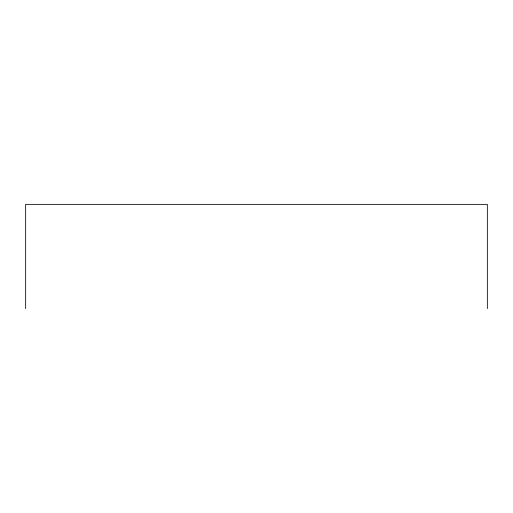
<?xml version="1.0" encoding="UTF-8"?>
<svg xmlns="http://www.w3.org/2000/svg" width="513" height="513" viewBox="0 0 513 513"><rect width="100%" height="100%" fill="white"/><g stroke="black" fill="none" stroke-linecap="round" stroke-linejoin="round"><path stroke-width="0.77" d="M487.35 308.634L487.35 204.366L25.65 204.366L25.65 308.634"/></g></svg>
